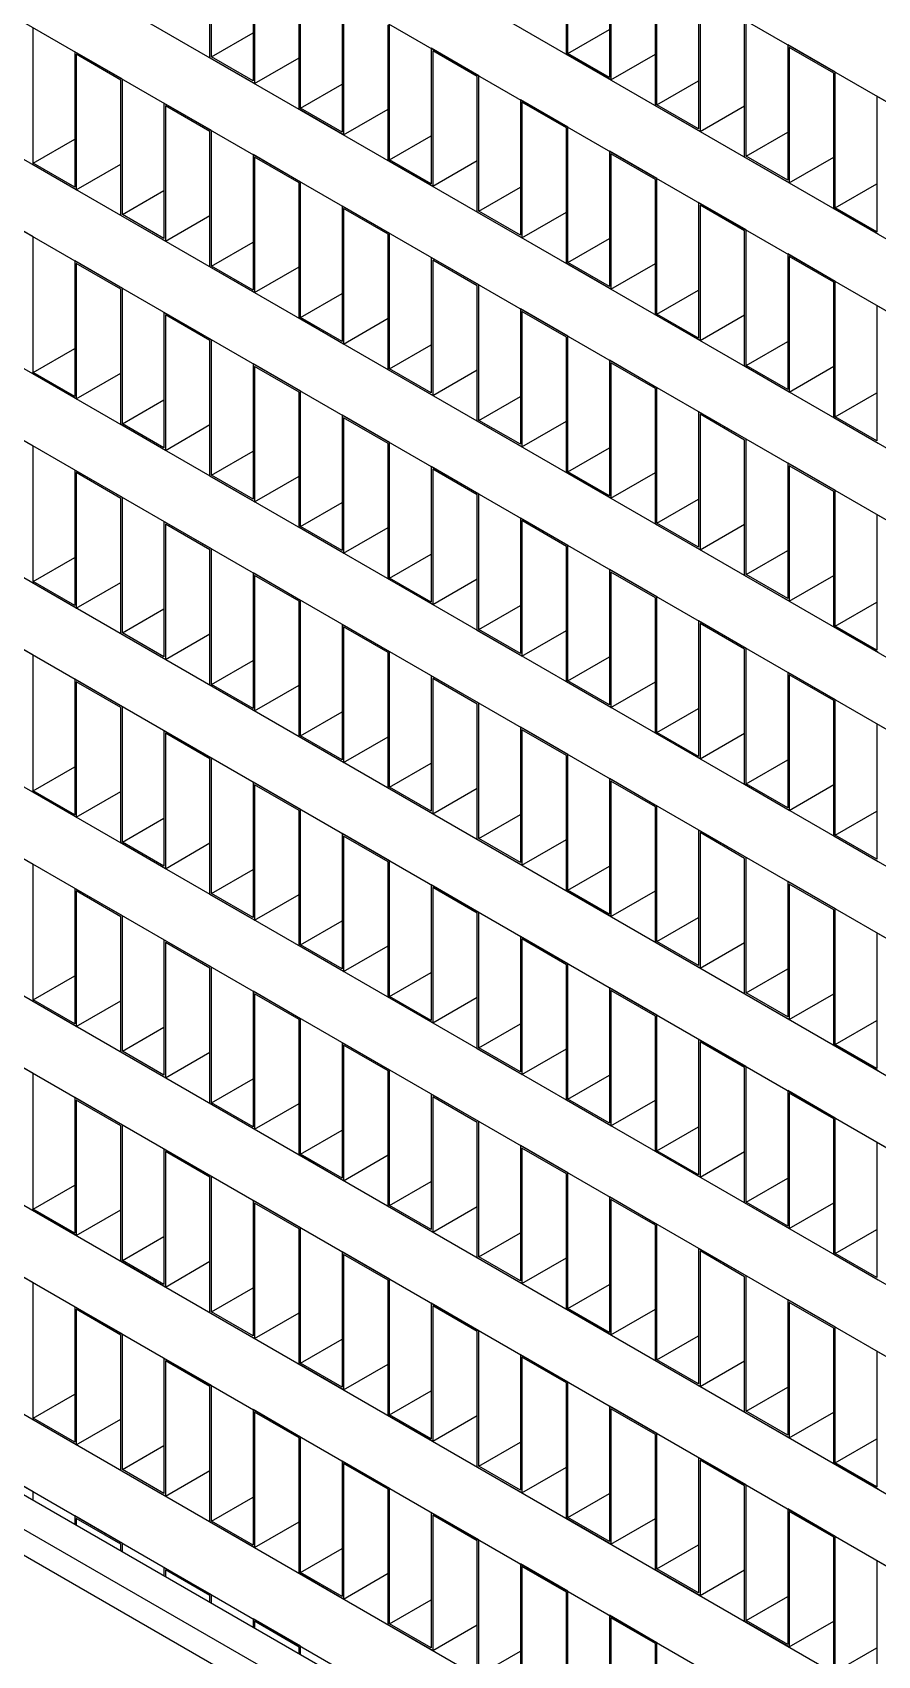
# Model space of a CAD drawing. Header units: millimetres. Extents: x -8604 to -3995, y 3123 to 6155.
# Drawn here: x -6868.3 to -6828.1, y 4936 to 5013.3 of the extents above; entities that cross this region are included whole.
import ezdxf

# ---------------------------------------------------------------- set-up
doc = ezdxf.new("R2010")
doc.units = ezdxf.units.MM

msp = doc.modelspace()

# ---------------------------------------------------------------- linework, layer by layer
at = {"color": 7, "linetype": 'Continuous', "lineweight": 25}
for p, q in [((-6930.856, 5069.586), (-6650.173, 4907.551)), ((-6930.856, 5063.053), (-6650.2, 4901.034)), ((-6930.856, 5059.624), (-6652.826, 4899.121)), ((-6930.856, 5053.092), (-6656.852, 4894.912)), ((-6930.856, 5049.662), (-6656.852, 4891.483)), ((-6930.856, 5043.13), (-6656.852, 4884.951)), ((-6930.856, 5039.7), (-6656.852, 4881.521)), ((-6930.856, 5033.168), (-6649.428, 4870.703)), ((-6930.856, 5029.738), (-6649.428, 4867.273)), ((-6930.856, 5023.206), (-6649.428, 4860.741)), ((-6930.856, 5019.777), (-6649.428, 4857.311)), ((-6859.863, 5012.108), (-6859.863, 5018.559)), ((-6859.792, 5012.149), (-6859.792, 5018.599)), ((-6842.892, 5012.273), (-6842.892, 5018.723)), ((-6842.821, 5012.314), (-6842.821, 5018.764)), ((-6857.812, 5017.456), (-6857.812, 5011.006)), ((-6857.741, 5017.334), (-6857.741, 5010.883)), ((-6840.841, 5017.621), (-6840.841, 5011.171)), ((-6840.771, 5017.499), (-6840.771, 5011.048)), ((-6855.549, 5009.699), (-6855.549, 5016.15)), ((-6838.649, 5009.824), (-6838.649, 5016.274)), ((-6838.579, 5009.864), (-6838.579, 5016.315)), ((-6855.62, 5009.659), (-6855.62, 5016.109)), ((-6853.569, 5015.007), (-6853.569, 5008.556)), ((-6853.499, 5014.885), (-6853.499, 5008.434)), ((-6836.599, 5015.172), (-6836.599, 5008.721)), ((-6836.528, 5015.05), (-6836.528, 5008.599)), ((-6834.407, 5007.374), (-6834.407, 5013.825)), ((-6834.336, 5007.415), (-6834.336, 5013.866)), ((-6930.856, 5013.244), (-6649.428, 4850.779)), ((-6868.277, 5007.085), (-6868.277, 5013.536)), ((-6859.792, 5012.149), (-6857.812, 5013.292)), ((-6851.377, 5007.209), (-6851.377, 5013.66)), ((-6851.307, 5007.25), (-6851.307, 5013.701)), ((-6842.821, 5012.314), (-6840.841, 5013.457)), ((-6866.297, 5012.393), (-6866.297, 5005.942)), ((-6864.034, 5011.087), (-6866.297, 5012.393)), ((-6864.105, 5011.046), (-6866.227, 5012.271)), ((-6866.227, 5012.271), (-6866.227, 5005.82)), ((-6849.327, 5012.558), (-6849.327, 5006.107)), ((-6847.064, 5011.252), (-6849.327, 5012.558)), ((-6847.135, 5011.211), (-6849.256, 5012.435)), ((-6849.256, 5012.435), (-6849.256, 5005.985)), ((-6840.771, 5011.048), (-6842.892, 5012.273)), ((-6840.841, 5011.171), (-6842.821, 5012.314)), ((-6840.771, 5011.048), (-6838.649, 5012.273)), ((-6832.356, 5012.723), (-6832.356, 5006.272)), ((-6830.093, 5011.417), (-6832.356, 5012.723)), ((-6830.164, 5011.376), (-6832.285, 5012.6)), ((-6832.285, 5012.6), (-6832.285, 5006.15)), ((-6857.741, 5010.883), (-6859.863, 5012.108)), ((-6857.812, 5011.006), (-6859.792, 5012.149)), ((-6857.741, 5010.883), (-6855.62, 5012.108)), ((-6864.105, 5004.595), (-6864.105, 5011.046)), ((-6864.034, 5004.636), (-6864.034, 5011.087)), ((-6855.549, 5009.699), (-6853.569, 5010.842)), ((-6847.135, 5004.76), (-6847.135, 5011.211)), ((-6847.064, 5004.801), (-6847.064, 5011.252)), ((-6838.579, 5009.864), (-6836.599, 5011.007)), ((-6830.164, 5004.925), (-6830.164, 5011.376)), ((-6830.093, 5004.966), (-6830.093, 5011.417)), ((-6862.055, 5009.944), (-6862.055, 5003.493)), ((-6859.792, 5008.638), (-6862.055, 5009.944)), ((-6845.084, 5010.109), (-6845.084, 5003.658)), ((-6842.821, 5008.802), (-6845.084, 5010.109)), ((-6842.892, 5008.762), (-6845.013, 5009.986)), ((-6845.013, 5009.986), (-6845.013, 5003.536)), ((-6828.113, 5010.274), (-6828.113, 5003.823)), ((-6825.851, 5008.967), (-6828.113, 5010.274)), ((-6930.856, 5009.815), (-6649.428, 4847.35)), ((-6859.863, 5008.597), (-6861.984, 5009.821)), ((-6861.984, 5009.821), (-6861.984, 5003.371)), ((-6853.499, 5008.434), (-6855.62, 5009.659)), ((-6853.569, 5008.556), (-6855.549, 5009.699)), ((-6853.499, 5008.434), (-6851.377, 5009.659)), ((-6836.528, 5008.599), (-6838.649, 5009.824)), ((-6836.599, 5008.721), (-6838.579, 5009.864)), ((-6836.528, 5008.599), (-6834.407, 5009.824)), ((-6859.863, 5002.146), (-6859.863, 5008.597)), ((-6859.792, 5002.187), (-6859.792, 5008.638)), ((-6851.307, 5007.25), (-6849.327, 5008.393)), ((-6842.892, 5002.311), (-6842.892, 5008.762)), ((-6842.821, 5002.352), (-6842.821, 5008.802)), ((-6834.336, 5007.415), (-6832.356, 5008.558)), ((-6868.277, 5007.085), (-6866.297, 5008.228)), ((-6840.841, 5007.659), (-6840.841, 5001.209)), ((-6838.579, 5006.353), (-6840.841, 5007.659)), ((-6866.227, 5005.82), (-6868.348, 5007.044)), ((-6866.297, 5005.942), (-6868.277, 5007.085)), ((-6866.227, 5005.82), (-6864.105, 5007.044)), ((-6857.812, 5007.495), (-6857.812, 5001.044)), ((-6855.549, 5006.188), (-6857.812, 5007.495)), ((-6855.62, 5006.147), (-6857.741, 5007.372)), ((-6857.741, 5007.372), (-6857.741, 5000.921)), ((-6849.256, 5005.985), (-6851.377, 5007.209)), ((-6849.327, 5006.107), (-6851.307, 5007.25)), ((-6849.256, 5005.985), (-6847.135, 5007.209)), ((-6838.649, 5006.312), (-6840.771, 5007.537)), ((-6840.771, 5007.537), (-6840.771, 5001.086)), ((-6832.285, 5006.15), (-6834.407, 5007.374)), ((-6832.356, 5006.272), (-6834.336, 5007.415)), ((-6832.285, 5006.15), (-6830.164, 5007.374)), ((-6855.62, 4999.697), (-6855.62, 5006.147)), ((-6855.549, 4999.738), (-6855.549, 5006.188)), ((-6838.649, 4999.862), (-6838.649, 5006.312)), ((-6838.579, 4999.903), (-6838.579, 5006.353)), ((-6830.093, 5004.966), (-6828.113, 5006.109)), ((-6864.034, 5004.636), (-6862.055, 5005.779)), ((-6847.064, 5004.801), (-6845.084, 5005.944)), ((-6868.277, 5003.574), (-6870.54, 5004.88)), ((-6861.984, 5003.371), (-6864.105, 5004.595)), ((-6862.055, 5003.493), (-6864.034, 5004.636)), ((-6861.984, 5003.371), (-6859.863, 5004.595)), ((-6853.569, 5005.045), (-6853.569, 4998.595)), ((-6851.307, 5003.739), (-6853.569, 5005.045)), ((-6851.377, 5003.698), (-6853.499, 5004.923)), ((-6853.499, 5004.923), (-6853.499, 4998.472)), ((-6845.013, 5003.536), (-6847.135, 5004.76)), ((-6845.084, 5003.658), (-6847.064, 5004.801)), ((-6845.013, 5003.536), (-6842.892, 5004.76)), ((-6836.599, 5005.21), (-6836.599, 4998.76)), ((-6834.336, 5003.904), (-6836.599, 5005.21)), ((-6834.407, 5003.863), (-6836.528, 5005.088)), ((-6836.528, 5005.088), (-6836.528, 4998.637)), ((-6828.043, 5003.7), (-6830.164, 5004.925)), ((-6828.113, 5003.823), (-6830.093, 5004.966)), ((-6834.407, 4997.412), (-6834.407, 5003.863)), ((-6834.336, 4997.453), (-6834.336, 5003.904)), ((-6930.856, 5003.283), (-6649.428, 4840.817)), ((-6868.277, 4997.124), (-6868.277, 5003.574)), ((-6859.792, 5002.187), (-6857.812, 5003.33)), ((-6851.377, 4997.248), (-6851.377, 5003.698)), ((-6851.307, 4997.288), (-6851.307, 5003.739)), ((-6842.821, 5002.352), (-6840.841, 5003.495)), ((-6866.297, 5002.431), (-6866.297, 4995.981)), ((-6864.034, 5001.125), (-6866.297, 5002.431)), ((-6864.105, 5001.084), (-6866.227, 5002.309)), ((-6866.227, 5002.309), (-6866.227, 4995.858)), ((-6849.327, 5002.596), (-6849.327, 4996.145)), ((-6847.064, 5001.29), (-6849.327, 5002.596)), ((-6847.135, 5001.249), (-6849.256, 5002.474)), ((-6849.256, 5002.474), (-6849.256, 4996.023)), ((-6840.771, 5001.086), (-6842.892, 5002.311)), ((-6840.841, 5001.209), (-6842.821, 5002.352)), ((-6840.771, 5001.086), (-6838.649, 5002.311)), ((-6832.356, 5002.761), (-6832.356, 4996.31)), ((-6830.093, 5001.455), (-6832.356, 5002.761)), ((-6830.164, 5001.414), (-6832.285, 5002.639)), ((-6832.285, 5002.639), (-6832.285, 4996.188)), ((-6857.741, 5000.921), (-6859.863, 5002.146)), ((-6857.812, 5001.044), (-6859.792, 5002.187)), ((-6857.741, 5000.921), (-6855.62, 5002.146)), ((-6830.093, 4995.004), (-6830.093, 5001.455)), ((-6864.105, 4994.633), (-6864.105, 5001.084)), ((-6864.034, 4994.674), (-6864.034, 5001.125)), ((-6855.549, 4999.738), (-6853.569, 5000.881)), ((-6847.135, 4994.798), (-6847.135, 5001.249)), ((-6847.064, 4994.839), (-6847.064, 5001.29)), ((-6838.579, 4999.903), (-6836.599, 5001.046)), ((-6830.164, 4994.963), (-6830.164, 5001.414)), ((-6862.055, 4999.982), (-6862.055, 4993.531)), ((-6859.792, 4998.676), (-6862.055, 4999.982)), ((-6845.084, 5000.147), (-6845.084, 4993.696)), ((-6842.821, 4998.841), (-6845.084, 5000.147)), ((-6842.892, 4998.8), (-6845.013, 5000.024)), ((-6845.013, 5000.024), (-6845.013, 4993.574)), ((-6836.599, 4998.76), (-6838.579, 4999.903)), ((-6828.113, 5000.312), (-6828.113, 4993.861)), ((-6825.851, 4999.006), (-6828.113, 5000.312)), ((-6930.856, 4999.853), (-6649.428, 4837.388)), ((-6859.863, 4998.635), (-6861.984, 4999.86)), ((-6861.984, 4999.86), (-6861.984, 4993.409)), ((-6853.499, 4998.472), (-6855.62, 4999.697)), ((-6853.569, 4998.595), (-6855.549, 4999.738)), ((-6853.499, 4998.472), (-6851.377, 4999.697)), ((-6836.528, 4998.637), (-6838.649, 4999.862)), ((-6836.528, 4998.637), (-6834.407, 4999.862)), ((-6859.863, 4992.184), (-6859.863, 4998.635)), ((-6859.792, 4992.225), (-6859.792, 4998.676)), ((-6851.307, 4997.288), (-6849.327, 4998.431)), ((-6842.892, 4992.349), (-6842.892, 4998.8)), ((-6842.821, 4992.39), (-6842.821, 4998.841)), ((-6834.336, 4997.453), (-6832.356, 4998.596)), ((-6868.277, 4997.124), (-6866.297, 4998.266)), ((-6840.841, 4997.698), (-6840.841, 4991.247)), ((-6838.579, 4996.391), (-6840.841, 4997.698)), ((-6838.649, 4996.351), (-6840.771, 4997.575)), ((-6840.771, 4997.575), (-6840.771, 4991.125)), ((-6866.227, 4995.858), (-6868.348, 4997.083)), ((-6866.297, 4995.981), (-6868.277, 4997.124)), ((-6866.227, 4995.858), (-6864.105, 4997.083)), ((-6857.812, 4997.533), (-6857.812, 4991.082)), ((-6855.549, 4996.227), (-6857.812, 4997.533)), ((-6855.62, 4996.186), (-6857.741, 4997.41)), ((-6857.741, 4997.41), (-6857.741, 4990.96)), ((-6849.256, 4996.023), (-6851.377, 4997.248)), ((-6849.327, 4996.145), (-6851.307, 4997.288)), ((-6849.256, 4996.023), (-6847.135, 4997.248)), ((-6832.285, 4996.188), (-6834.407, 4997.412)), ((-6832.356, 4996.31), (-6834.336, 4997.453)), ((-6832.285, 4996.188), (-6830.164, 4997.412)), ((-6855.62, 4989.735), (-6855.62, 4996.186)), ((-6855.549, 4989.776), (-6855.549, 4996.227)), ((-6838.649, 4989.9), (-6838.649, 4996.351)), ((-6838.579, 4989.941), (-6838.579, 4996.391)), ((-6830.093, 4995.004), (-6828.113, 4996.147)), ((-6864.034, 4994.674), (-6862.055, 4995.817)), ((-6847.064, 4994.839), (-6845.084, 4995.982)), ((-6836.599, 4995.248), (-6836.599, 4988.798)), ((-6834.336, 4993.942), (-6836.599, 4995.248)), ((-6868.277, 4993.612), (-6870.54, 4994.919)), ((-6861.984, 4993.409), (-6864.105, 4994.633)), ((-6862.055, 4993.531), (-6864.034, 4994.674)), ((-6861.984, 4993.409), (-6859.863, 4994.633)), ((-6853.569, 4995.084), (-6853.569, 4988.633)), ((-6851.307, 4993.777), (-6853.569, 4995.084)), ((-6851.377, 4993.736), (-6853.499, 4994.961)), ((-6853.499, 4994.961), (-6853.499, 4988.51)), ((-6845.013, 4993.574), (-6847.135, 4994.798)), ((-6845.084, 4993.696), (-6847.064, 4994.839)), ((-6845.013, 4993.574), (-6842.892, 4994.798)), ((-6834.407, 4993.901), (-6836.528, 4995.126)), ((-6836.528, 4995.126), (-6836.528, 4988.675)), ((-6828.043, 4993.739), (-6830.164, 4994.963)), ((-6828.113, 4993.861), (-6830.093, 4995.004)), ((-6851.377, 4987.286), (-6851.377, 4993.736)), ((-6851.307, 4987.327), (-6851.307, 4993.777)), ((-6834.407, 4987.451), (-6834.407, 4993.901)), ((-6834.336, 4987.492), (-6834.336, 4993.942)), ((-6930.856, 4993.321), (-6649.428, 4830.856)), ((-6868.277, 4987.162), (-6868.277, 4993.612)), ((-6859.792, 4992.225), (-6857.812, 4993.368)), ((-6842.821, 4992.39), (-6840.841, 4993.533)), ((-6866.297, 4992.469), (-6866.297, 4986.019)), ((-6864.034, 4991.163), (-6866.297, 4992.469)), ((-6864.105, 4991.122), (-6866.227, 4992.347)), ((-6866.227, 4992.347), (-6866.227, 4985.896)), ((-6857.741, 4990.96), (-6859.863, 4992.184)), ((-6857.812, 4991.082), (-6859.792, 4992.225)), ((-6857.741, 4990.96), (-6855.62, 4992.184)), ((-6849.327, 4992.634), (-6849.327, 4986.184)), ((-6847.064, 4991.328), (-6849.327, 4992.634)), ((-6847.135, 4991.287), (-6849.256, 4992.512)), ((-6849.256, 4992.512), (-6849.256, 4986.061)), ((-6840.771, 4991.125), (-6842.892, 4992.349)), ((-6840.841, 4991.247), (-6842.821, 4992.39)), ((-6840.771, 4991.125), (-6838.649, 4992.349)), ((-6832.356, 4992.799), (-6832.356, 4986.349)), ((-6830.093, 4991.493), (-6832.356, 4992.799)), ((-6830.164, 4991.452), (-6832.285, 4992.677)), ((-6832.285, 4992.677), (-6832.285, 4986.226)), ((-6830.164, 4985.001), (-6830.164, 4991.452)), ((-6830.093, 4985.042), (-6830.093, 4991.493)), ((-6864.105, 4984.672), (-6864.105, 4991.122)), ((-6864.034, 4984.713), (-6864.034, 4991.163)), ((-6855.549, 4989.776), (-6853.569, 4990.919)), ((-6847.135, 4984.837), (-6847.135, 4991.287)), ((-6847.064, 4984.877), (-6847.064, 4991.328)), ((-6838.579, 4989.941), (-6836.599, 4991.084)), ((-6930.856, 4989.891), (-6649.428, 4827.426)), ((-6862.055, 4990.02), (-6862.055, 4983.57)), ((-6859.792, 4988.714), (-6862.055, 4990.02)), ((-6859.863, 4988.673), (-6861.984, 4989.898)), ((-6861.984, 4989.898), (-6861.984, 4983.447)), ((-6845.084, 4990.185), (-6845.084, 4983.734)), ((-6842.821, 4988.879), (-6845.084, 4990.185)), ((-6842.892, 4988.838), (-6845.013, 4990.063)), ((-6845.013, 4990.063), (-6845.013, 4983.612)), ((-6836.528, 4988.675), (-6838.649, 4989.9)), ((-6836.599, 4988.798), (-6838.579, 4989.941)), ((-6836.528, 4988.675), (-6834.407, 4989.9)), ((-6828.113, 4990.35), (-6828.113, 4983.899)), ((-6825.851, 4989.044), (-6828.113, 4990.35)), ((-6853.499, 4988.51), (-6855.62, 4989.735)), ((-6853.569, 4988.633), (-6855.549, 4989.776)), ((-6853.499, 4988.51), (-6851.377, 4989.735)), ((-6868.277, 4987.162), (-6866.297, 4988.305)), ((-6859.863, 4982.222), (-6859.863, 4988.673)), ((-6859.792, 4982.263), (-6859.792, 4988.714)), ((-6851.307, 4987.327), (-6849.327, 4988.47)), ((-6842.892, 4982.387), (-6842.892, 4988.838)), ((-6842.821, 4982.428), (-6842.821, 4988.879)), ((-6834.336, 4987.492), (-6832.356, 4988.635)), ((-6857.812, 4987.571), (-6857.812, 4981.12)), ((-6855.549, 4986.265), (-6857.812, 4987.571)), ((-6840.841, 4987.736), (-6840.841, 4981.285)), ((-6838.579, 4986.43), (-6840.841, 4987.736)), ((-6838.649, 4986.389), (-6840.771, 4987.613)), ((-6840.771, 4987.613), (-6840.771, 4981.163)), ((-6866.227, 4985.896), (-6868.348, 4987.121)), ((-6866.297, 4986.019), (-6868.277, 4987.162)), ((-6866.227, 4985.896), (-6864.105, 4987.121)), ((-6855.62, 4986.224), (-6857.741, 4987.449)), ((-6857.741, 4987.449), (-6857.741, 4980.998)), ((-6849.256, 4986.061), (-6851.377, 4987.286)), ((-6849.327, 4986.184), (-6851.307, 4987.327)), ((-6849.256, 4986.061), (-6847.135, 4987.286)), ((-6832.285, 4986.226), (-6834.407, 4987.451)), ((-6832.356, 4986.349), (-6834.336, 4987.492)), ((-6832.285, 4986.226), (-6830.164, 4987.451)), ((-6855.62, 4979.773), (-6855.62, 4986.224)), ((-6855.549, 4979.814), (-6855.549, 4986.265)), ((-6847.064, 4984.877), (-6845.084, 4986.02)), ((-6838.649, 4979.938), (-6838.649, 4986.389)), ((-6838.579, 4979.979), (-6838.579, 4986.43)), ((-6830.093, 4985.042), (-6828.113, 4986.185)), ((-6864.034, 4984.713), (-6862.055, 4985.855)), ((-6836.599, 4985.287), (-6836.599, 4978.836)), ((-6834.336, 4983.98), (-6836.599, 4985.287)), ((-6868.277, 4983.651), (-6870.54, 4984.957)), ((-6861.984, 4983.447), (-6864.105, 4984.672)), ((-6862.055, 4983.57), (-6864.034, 4984.713)), ((-6861.984, 4983.447), (-6859.863, 4984.672)), ((-6853.569, 4985.122), (-6853.569, 4978.671)), ((-6851.307, 4983.816), (-6853.569, 4985.122)), ((-6851.377, 4983.775), (-6853.499, 4984.999)), ((-6853.499, 4984.999), (-6853.499, 4978.549)), ((-6845.013, 4983.612), (-6847.135, 4984.837)), ((-6845.084, 4983.734), (-6847.064, 4984.877)), ((-6845.013, 4983.612), (-6842.892, 4984.837)), ((-6834.407, 4983.94), (-6836.528, 4985.164)), ((-6836.528, 4985.164), (-6836.528, 4978.714)), ((-6828.043, 4983.777), (-6830.164, 4985.001)), ((-6828.113, 4983.899), (-6830.093, 4985.042)), ((-6868.277, 4977.2), (-6868.277, 4983.651)), ((-6851.377, 4977.324), (-6851.377, 4983.775)), ((-6851.307, 4977.365), (-6851.307, 4983.816)), ((-6834.407, 4977.489), (-6834.407, 4983.94)), ((-6834.336, 4977.53), (-6834.336, 4983.98)), ((-6930.856, 4983.359), (-6649.428, 4820.894)), ((-6859.792, 4982.263), (-6857.812, 4983.406)), ((-6842.821, 4982.428), (-6840.841, 4983.571)), ((-6940.402, 4982.175), (-6649.428, 4814.199)), ((-6866.297, 4982.508), (-6866.297, 4976.057)), ((-6864.034, 4981.201), (-6866.297, 4982.508)), ((-6864.105, 4981.161), (-6866.227, 4982.385)), ((-6866.227, 4982.385), (-6866.227, 4975.934)), ((-6857.741, 4980.998), (-6859.863, 4982.222)), ((-6857.812, 4981.12), (-6859.792, 4982.263)), ((-6857.741, 4980.998), (-6855.62, 4982.222)), ((-6849.327, 4982.673), (-6849.327, 4976.222)), ((-6847.064, 4981.366), (-6849.327, 4982.673)), ((-6847.135, 4981.325), (-6849.256, 4982.55)), ((-6849.256, 4982.55), (-6849.256, 4976.099)), ((-6840.771, 4981.163), (-6842.892, 4982.387)), ((-6840.841, 4981.285), (-6842.821, 4982.428)), ((-6840.771, 4981.163), (-6838.649, 4982.387)), ((-6832.356, 4982.837), (-6832.356, 4976.387)), ((-6830.093, 4981.531), (-6832.356, 4982.837)), ((-6830.164, 4981.49), (-6832.285, 4982.715)), ((-6832.285, 4982.715), (-6832.285, 4976.264)), ((-6847.064, 4974.916), (-6847.064, 4981.366)), ((-6830.164, 4975.04), (-6830.164, 4981.49)), ((-6830.093, 4975.081), (-6830.093, 4981.531)), ((-6649.428, 4817.057), (-6933.684, 4981.155)), ((-6864.105, 4974.71), (-6864.105, 4981.161)), ((-6864.034, 4974.751), (-6864.034, 4981.201)), ((-6855.549, 4979.814), (-6853.569, 4980.957)), ((-6847.135, 4974.875), (-6847.135, 4981.325)), ((-6838.579, 4979.979), (-6836.599, 4981.122)), ((-6930.856, 4979.929), (-6649.428, 4817.464)), ((-6862.055, 4980.058), (-6862.055, 4973.608)), ((-6859.792, 4978.752), (-6862.055, 4980.058)), ((-6859.863, 4978.711), (-6861.984, 4979.936)), ((-6861.984, 4979.936), (-6861.984, 4973.485)), ((-6853.569, 4978.671), (-6855.549, 4979.814)), ((-6845.084, 4980.223), (-6845.084, 4973.773)), ((-6842.821, 4978.917), (-6845.084, 4980.223)), ((-6842.892, 4978.876), (-6845.013, 4980.101)), ((-6845.013, 4980.101), (-6845.013, 4973.65)), ((-6836.528, 4978.714), (-6838.649, 4979.938)), ((-6836.599, 4978.836), (-6838.579, 4979.979)), ((-6836.528, 4978.714), (-6834.407, 4979.938)), ((-6828.113, 4980.388), (-6828.113, 4973.938)), ((-6825.851, 4979.082), (-6828.113, 4980.388)), ((-6933.684, 4979.522), (-6649.428, 4815.424)), ((-6853.499, 4978.549), (-6855.62, 4979.773)), ((-6853.499, 4978.549), (-6851.377, 4979.773)), ((-6868.277, 4977.2), (-6866.297, 4978.343)), ((-6859.863, 4972.261), (-6859.863, 4978.711)), ((-6859.792, 4972.301), (-6859.792, 4978.752)), ((-6851.307, 4977.365), (-6849.327, 4978.508)), ((-6842.892, 4972.426), (-6842.892, 4978.876)), ((-6842.821, 4972.466), (-6842.821, 4978.917)), ((-6834.336, 4977.53), (-6832.356, 4978.673)), ((-6857.812, 4977.609), (-6857.812, 4971.159)), ((-6855.549, 4976.303), (-6857.812, 4977.609)), ((-6855.62, 4976.262), (-6857.741, 4977.487)), ((-6857.741, 4977.487), (-6857.741, 4971.036)), ((-6840.841, 4977.774), (-6840.841, 4971.323)), ((-6838.579, 4976.468), (-6840.841, 4977.774)), ((-6838.649, 4976.427), (-6840.771, 4977.652)), ((-6840.771, 4977.652), (-6840.771, 4971.201)), ((-6832.285, 4976.264), (-6834.407, 4977.489)), ((-6832.356, 4976.387), (-6834.336, 4977.53)), ((-6832.285, 4976.264), (-6830.164, 4977.489)), ((-6866.227, 4975.934), (-6868.348, 4977.159)), ((-6866.297, 4976.057), (-6868.277, 4977.2)), ((-6866.227, 4975.934), (-6864.105, 4977.159)), ((-6849.256, 4976.099), (-6851.377, 4977.324)), ((-6849.327, 4976.222), (-6851.307, 4977.365)), ((-6849.256, 4976.099), (-6847.135, 4977.324)), ((-6855.62, 4969.811), (-6855.62, 4976.262)), ((-6855.549, 4969.852), (-6855.549, 4976.303)), ((-6847.064, 4974.916), (-6845.084, 4976.059)), ((-6838.649, 4969.976), (-6838.649, 4976.427)), ((-6838.579, 4970.017), (-6838.579, 4976.468)), ((-6830.093, 4975.081), (-6828.113, 4976.223)), ((-6864.034, 4974.751), (-6862.055, 4975.894)), ((-6853.569, 4975.16), (-6853.569, 4968.709)), ((-6851.307, 4973.854), (-6853.569, 4975.16)), ((-6836.599, 4975.325), (-6836.599, 4968.874)), ((-6834.336, 4974.019), (-6836.599, 4975.325)), ((-6834.407, 4973.978), (-6836.528, 4975.202)), ((-6836.528, 4975.202), (-6836.528, 4968.752)), ((-6868.277, 4973.689), (-6870.54, 4974.995)), ((-6861.984, 4973.485), (-6864.105, 4974.71)), ((-6862.055, 4973.608), (-6864.034, 4974.751)), ((-6861.984, 4973.485), (-6859.863, 4974.71)), ((-6851.377, 4973.813), (-6853.499, 4975.037)), ((-6853.499, 4975.037), (-6853.499, 4968.587)), ((-6845.013, 4973.65), (-6847.135, 4974.875)), ((-6845.084, 4973.773), (-6847.064, 4974.916)), ((-6845.013, 4973.65), (-6842.892, 4974.875)), ((-6828.043, 4973.815), (-6830.164, 4975.04)), ((-6828.113, 4973.938), (-6830.093, 4975.081)), ((-6868.277, 4967.238), (-6868.277, 4973.689)), ((-6851.377, 4967.362), (-6851.377, 4973.813)), ((-6851.307, 4967.403), (-6851.307, 4973.854)), ((-6842.821, 4972.466), (-6840.841, 4973.609)), ((-6834.407, 4967.527), (-6834.407, 4973.978)), ((-6834.336, 4967.568), (-6834.336, 4974.019)), ((-6859.792, 4972.301), (-6857.812, 4973.444)), ((-6832.356, 4972.876), (-6832.356, 4966.425)), ((-6830.093, 4971.569), (-6832.356, 4972.876)), ((-6866.297, 4972.546), (-6866.297, 4966.095)), ((-6864.034, 4971.24), (-6866.297, 4972.546)), ((-6864.105, 4971.199), (-6866.227, 4972.423)), ((-6866.227, 4972.423), (-6866.227, 4965.973)), ((-6857.741, 4971.036), (-6859.863, 4972.261)), ((-6857.812, 4971.159), (-6859.792, 4972.301)), ((-6857.741, 4971.036), (-6855.62, 4972.261)), ((-6849.327, 4972.711), (-6849.327, 4966.26)), ((-6847.064, 4971.404), (-6849.327, 4972.711)), ((-6847.135, 4971.364), (-6849.256, 4972.588)), ((-6849.256, 4972.588), (-6849.256, 4966.138)), ((-6840.771, 4971.201), (-6842.892, 4972.426)), ((-6840.841, 4971.323), (-6842.821, 4972.466)), ((-6840.771, 4971.201), (-6838.649, 4972.426)), ((-6830.164, 4971.529), (-6832.285, 4972.753)), ((-6832.285, 4972.753), (-6832.285, 4966.302)), ((-6847.135, 4964.913), (-6847.135, 4971.364)), ((-6847.064, 4964.954), (-6847.064, 4971.404)), ((-6830.164, 4965.078), (-6830.164, 4971.529)), ((-6830.093, 4965.119), (-6830.093, 4971.569)), ((-6864.105, 4964.748), (-6864.105, 4971.199)), ((-6864.034, 4964.789), (-6864.034, 4971.24)), ((-6855.549, 4969.852), (-6853.569, 4970.995)), ((-6838.579, 4970.017), (-6836.599, 4971.16)), ((-6862.055, 4970.097), (-6862.055, 4963.646)), ((-6859.792, 4968.79), (-6862.055, 4970.097)), ((-6859.863, 4968.75), (-6861.984, 4969.974)), ((-6861.984, 4969.974), (-6861.984, 4963.523)), ((-6853.499, 4968.587), (-6855.62, 4969.811)), ((-6853.569, 4968.709), (-6855.549, 4969.852)), ((-6853.499, 4968.587), (-6851.377, 4969.811)), ((-6845.084, 4970.262), (-6845.084, 4963.811)), ((-6842.821, 4968.955), (-6845.084, 4970.262)), ((-6842.892, 4968.914), (-6845.013, 4970.139)), ((-6845.013, 4970.139), (-6845.013, 4963.688)), ((-6836.528, 4968.752), (-6838.649, 4969.976)), ((-6836.599, 4968.874), (-6838.579, 4970.017)), ((-6836.528, 4968.752), (-6834.407, 4969.976)), ((-6828.113, 4970.426), (-6828.113, 4963.976)), ((-6825.851, 4969.12), (-6828.113, 4970.426)), ((-6868.277, 4967.238), (-6866.297, 4968.381)), ((-6859.863, 4962.299), (-6859.863, 4968.75)), ((-6859.792, 4962.34), (-6859.792, 4968.79)), ((-6851.307, 4967.403), (-6849.327, 4968.546)), ((-6842.892, 4962.464), (-6842.892, 4968.914)), ((-6842.821, 4962.505), (-6842.821, 4968.955)), ((-6834.336, 4967.568), (-6832.356, 4968.711)), ((-6857.812, 4967.647), (-6857.812, 4961.197)), ((-6855.549, 4966.341), (-6857.812, 4967.647)), ((-6855.62, 4966.3), (-6857.741, 4967.525)), ((-6857.741, 4967.525), (-6857.741, 4961.074)), ((-6840.841, 4967.812), (-6840.841, 4961.362)), ((-6838.579, 4966.506), (-6840.841, 4967.812)), ((-6838.649, 4966.465), (-6840.771, 4967.69)), ((-6840.771, 4967.69), (-6840.771, 4961.239)), ((-6832.285, 4966.302), (-6834.407, 4967.527)), ((-6832.356, 4966.425), (-6834.336, 4967.568)), ((-6832.285, 4966.302), (-6830.164, 4967.527)), ((-6866.227, 4965.973), (-6868.348, 4967.197)), ((-6866.297, 4966.095), (-6868.277, 4967.238)), ((-6866.227, 4965.973), (-6864.105, 4967.197)), ((-6849.256, 4966.138), (-6851.377, 4967.362)), ((-6849.327, 4966.26), (-6851.307, 4967.403)), ((-6849.256, 4966.138), (-6847.135, 4967.362)), ((-6864.034, 4964.789), (-6862.055, 4965.932)), ((-6855.62, 4959.85), (-6855.62, 4966.3)), ((-6855.549, 4959.89), (-6855.549, 4966.341)), ((-6847.064, 4964.954), (-6845.084, 4966.097)), ((-6838.649, 4960.015), (-6838.649, 4966.465)), ((-6838.579, 4960.055), (-6838.579, 4966.506)), ((-6830.093, 4965.119), (-6828.113, 4966.262)), ((-6853.569, 4965.198), (-6853.569, 4958.747)), ((-6851.307, 4963.892), (-6853.569, 4965.198)), ((-6836.599, 4965.363), (-6836.599, 4958.912)), ((-6834.336, 4964.057), (-6836.599, 4965.363)), ((-6834.407, 4964.016), (-6836.528, 4965.241)), ((-6836.528, 4965.241), (-6836.528, 4958.79)), ((-6828.113, 4963.976), (-6830.093, 4965.119)), ((-6868.277, 4963.727), (-6870.54, 4965.033)), ((-6861.984, 4963.523), (-6864.105, 4964.748)), ((-6862.055, 4963.646), (-6864.034, 4964.789)), ((-6861.984, 4963.523), (-6859.863, 4964.748)), ((-6851.377, 4963.851), (-6853.499, 4965.076)), ((-6853.499, 4965.076), (-6853.499, 4958.625)), ((-6845.013, 4963.688), (-6847.135, 4964.913)), ((-6845.084, 4963.811), (-6847.064, 4964.954)), ((-6845.013, 4963.688), (-6842.892, 4964.913)), ((-6828.043, 4963.853), (-6830.164, 4965.078)), ((-6868.277, 4957.276), (-6868.277, 4963.727)), ((-6851.377, 4957.4), (-6851.377, 4963.851)), ((-6851.307, 4957.441), (-6851.307, 4963.892)), ((-6842.821, 4962.505), (-6840.841, 4963.648)), ((-6834.407, 4957.565), (-6834.407, 4964.016)), ((-6834.336, 4957.606), (-6834.336, 4964.057)), ((-6859.792, 4962.34), (-6857.812, 4963.483)), ((-6832.356, 4962.914), (-6832.356, 4956.463)), ((-6830.093, 4961.608), (-6832.356, 4962.914)), ((-6830.164, 4961.567), (-6832.285, 4962.791)), ((-6832.285, 4962.791), (-6832.285, 4956.341)), ((-6866.297, 4962.584), (-6866.297, 4956.133)), ((-6864.034, 4961.278), (-6866.297, 4962.584)), ((-6864.105, 4961.237), (-6866.227, 4962.462)), ((-6866.227, 4962.462), (-6866.227, 4956.011)), ((-6857.741, 4961.074), (-6859.863, 4962.299)), ((-6857.812, 4961.197), (-6859.792, 4962.34)), ((-6857.741, 4961.074), (-6855.62, 4962.299)), ((-6849.327, 4962.749), (-6849.327, 4956.298)), ((-6847.064, 4961.443), (-6849.327, 4962.749)), ((-6847.135, 4961.402), (-6849.256, 4962.626)), ((-6849.256, 4962.626), (-6849.256, 4956.176)), ((-6840.771, 4961.239), (-6842.892, 4962.464)), ((-6840.841, 4961.362), (-6842.821, 4962.505)), ((-6840.771, 4961.239), (-6838.649, 4962.464)), ((-6864.105, 4954.786), (-6864.105, 4961.237)), ((-6864.034, 4954.827), (-6864.034, 4961.278)), ((-6847.135, 4954.951), (-6847.135, 4961.402)), ((-6847.064, 4954.992), (-6847.064, 4961.443)), ((-6830.164, 4955.116), (-6830.164, 4961.567)), ((-6830.093, 4955.157), (-6830.093, 4961.608)), ((-6855.549, 4959.89), (-6853.569, 4961.033)), ((-6838.579, 4960.055), (-6836.599, 4961.198)), ((-6828.113, 4960.465), (-6828.113, 4954.014)), ((-6825.851, 4959.158), (-6828.113, 4960.465)), ((-6862.055, 4960.135), (-6862.055, 4953.684)), ((-6859.792, 4958.829), (-6862.055, 4960.135)), ((-6859.863, 4958.788), (-6861.984, 4960.012)), ((-6861.984, 4960.012), (-6861.984, 4953.562)), ((-6853.499, 4958.625), (-6855.62, 4959.85)), ((-6853.569, 4958.747), (-6855.549, 4959.89)), ((-6853.499, 4958.625), (-6851.377, 4959.85)), ((-6845.084, 4960.3), (-6845.084, 4953.849)), ((-6842.821, 4958.993), (-6845.084, 4960.3)), ((-6842.892, 4958.953), (-6845.013, 4960.177)), ((-6845.013, 4960.177), (-6845.013, 4953.727)), ((-6836.528, 4958.79), (-6838.649, 4960.015)), ((-6836.599, 4958.912), (-6838.579, 4960.055)), ((-6836.528, 4958.79), (-6834.407, 4960.015)), ((-6842.892, 4952.502), (-6842.892, 4958.953)), ((-6842.821, 4952.543), (-6842.821, 4958.993)), ((-6868.277, 4957.276), (-6866.297, 4958.419)), ((-6859.863, 4952.337), (-6859.863, 4958.788)), ((-6859.792, 4952.378), (-6859.792, 4958.829)), ((-6851.307, 4957.441), (-6849.327, 4958.584)), ((-6834.336, 4957.606), (-6832.356, 4958.749)), ((-6857.812, 4957.686), (-6857.812, 4951.235)), ((-6855.549, 4956.379), (-6857.812, 4957.686)), ((-6855.62, 4956.338), (-6857.741, 4957.563)), ((-6857.741, 4957.563), (-6857.741, 4951.112)), ((-6849.256, 4956.176), (-6851.377, 4957.4)), ((-6849.327, 4956.298), (-6851.307, 4957.441)), ((-6849.256, 4956.176), (-6847.135, 4957.4)), ((-6840.841, 4957.85), (-6840.841, 4951.4)), ((-6838.579, 4956.544), (-6840.841, 4957.85)), ((-6838.649, 4956.503), (-6840.771, 4957.728)), ((-6840.771, 4957.728), (-6840.771, 4951.277)), ((-6832.285, 4956.341), (-6834.407, 4957.565)), ((-6832.356, 4956.463), (-6834.336, 4957.606)), ((-6832.285, 4956.341), (-6830.164, 4957.565)), ((-6866.227, 4956.011), (-6868.348, 4957.236)), ((-6866.297, 4956.133), (-6868.277, 4957.276)), ((-6866.227, 4956.011), (-6864.105, 4957.236)), ((-6864.034, 4954.827), (-6862.055, 4955.97)), ((-6855.62, 4949.888), (-6855.62, 4956.338)), ((-6855.549, 4949.929), (-6855.549, 4956.379)), ((-6847.064, 4954.992), (-6845.084, 4956.135)), ((-6838.649, 4950.053), (-6838.649, 4956.503)), ((-6838.579, 4950.094), (-6838.579, 4956.544)), ((-6830.093, 4955.157), (-6828.113, 4956.3)), ((-6868.277, 4953.765), (-6870.54, 4955.071)), ((-6853.569, 4955.236), (-6853.569, 4948.786)), ((-6851.307, 4953.93), (-6853.569, 4955.236)), ((-6851.377, 4953.889), (-6853.499, 4955.114)), ((-6853.499, 4955.114), (-6853.499, 4948.663)), ((-6836.599, 4955.401), (-6836.599, 4948.951)), ((-6834.336, 4954.095), (-6836.599, 4955.401)), ((-6834.407, 4954.054), (-6836.528, 4955.279)), ((-6836.528, 4955.279), (-6836.528, 4948.828)), ((-6828.043, 4953.891), (-6830.164, 4955.116)), ((-6828.113, 4954.014), (-6830.093, 4955.157)), ((-6861.984, 4953.562), (-6864.105, 4954.786)), ((-6862.055, 4953.684), (-6864.034, 4954.827)), ((-6861.984, 4953.562), (-6859.863, 4954.786)), ((-6845.013, 4953.727), (-6847.135, 4954.951)), ((-6845.084, 4953.849), (-6847.064, 4954.992)), ((-6845.013, 4953.727), (-6842.892, 4954.951)), ((-6868.277, 4947.315), (-6868.277, 4953.765)), ((-6859.792, 4952.378), (-6857.812, 4953.521)), ((-6851.377, 4947.439), (-6851.377, 4953.889)), ((-6851.307, 4947.479), (-6851.307, 4953.93)), ((-6842.821, 4952.543), (-6840.841, 4953.686)), ((-6834.407, 4947.604), (-6834.407, 4954.054)), ((-6834.336, 4947.644), (-6834.336, 4954.095)), ((-6849.327, 4952.787), (-6849.327, 4946.336)), ((-6847.064, 4951.481), (-6849.327, 4952.787)), ((-6832.356, 4952.952), (-6832.356, 4946.501)), ((-6830.093, 4951.646), (-6832.356, 4952.952)), ((-6830.164, 4951.605), (-6832.285, 4952.83)), ((-6832.285, 4952.83), (-6832.285, 4946.379)), ((-6866.297, 4952.622), (-6866.297, 4946.172)), ((-6864.034, 4951.316), (-6866.297, 4952.622)), ((-6864.105, 4951.275), (-6866.227, 4952.5)), ((-6866.227, 4952.5), (-6866.227, 4946.049)), ((-6857.741, 4951.112), (-6859.863, 4952.337)), ((-6857.812, 4951.235), (-6859.792, 4952.378)), ((-6857.741, 4951.112), (-6855.62, 4952.337)), ((-6847.135, 4951.44), (-6849.256, 4952.665)), ((-6849.256, 4952.665), (-6849.256, 4946.214)), ((-6840.771, 4951.277), (-6842.892, 4952.502)), ((-6840.841, 4951.4), (-6842.821, 4952.543)), ((-6840.771, 4951.277), (-6838.649, 4952.502)), ((-6864.105, 4944.824), (-6864.105, 4951.275)), ((-6864.034, 4944.865), (-6864.034, 4951.316)), ((-6847.135, 4944.989), (-6847.135, 4951.44)), ((-6847.064, 4945.03), (-6847.064, 4951.481)), ((-6838.579, 4950.094), (-6836.599, 4951.237)), ((-6830.164, 4945.154), (-6830.164, 4951.605)), ((-6830.093, 4945.195), (-6830.093, 4951.646)), ((-6855.549, 4949.929), (-6853.569, 4951.072)), ((-6828.113, 4950.503), (-6828.113, 4944.052)), ((-6825.851, 4949.197), (-6828.113, 4950.503)), ((-6862.055, 4950.173), (-6862.055, 4943.722)), ((-6859.792, 4948.867), (-6862.055, 4950.173)), ((-6859.863, 4948.826), (-6861.984, 4950.051)), ((-6861.984, 4950.051), (-6861.984, 4943.6)), ((-6853.499, 4948.663), (-6855.62, 4949.888)), ((-6853.569, 4948.786), (-6855.549, 4949.929)), ((-6853.499, 4948.663), (-6851.377, 4949.888)), ((-6845.084, 4950.338), (-6845.084, 4943.887)), ((-6842.821, 4949.032), (-6845.084, 4950.338)), ((-6842.892, 4948.991), (-6845.013, 4950.215)), ((-6845.013, 4950.215), (-6845.013, 4943.765)), ((-6836.528, 4948.828), (-6838.649, 4950.053)), ((-6836.599, 4948.951), (-6838.579, 4950.094)), ((-6836.528, 4948.828), (-6834.407, 4950.053)), ((-6859.792, 4942.416), (-6859.792, 4948.867)), ((-6842.892, 4942.54), (-6842.892, 4948.991)), ((-6842.821, 4942.581), (-6842.821, 4949.032)), ((-6868.277, 4947.315), (-6866.297, 4948.458)), ((-6859.863, 4942.375), (-6859.863, 4948.826)), ((-6851.307, 4947.479), (-6849.327, 4948.622)), ((-6834.336, 4947.644), (-6832.356, 4948.787)), ((-6866.297, 4946.172), (-6868.277, 4947.315)), ((-6857.812, 4947.724), (-6857.812, 4941.273)), ((-6855.549, 4946.418), (-6857.812, 4947.724)), ((-6855.62, 4946.377), (-6857.741, 4947.601)), ((-6857.741, 4947.601), (-6857.741, 4941.151)), ((-6849.256, 4946.214), (-6851.377, 4947.439)), ((-6849.327, 4946.336), (-6851.307, 4947.479)), ((-6849.256, 4946.214), (-6847.135, 4947.439)), ((-6840.841, 4947.889), (-6840.841, 4941.438)), ((-6838.579, 4946.582), (-6840.841, 4947.889)), ((-6838.649, 4946.542), (-6840.771, 4947.766)), ((-6840.771, 4947.766), (-6840.771, 4941.316)), ((-6832.285, 4946.379), (-6834.407, 4947.604)), ((-6832.356, 4946.501), (-6834.336, 4947.644)), ((-6832.285, 4946.379), (-6830.164, 4947.604)), ((-6866.227, 4946.049), (-6868.348, 4947.274)), ((-6866.227, 4946.049), (-6864.105, 4947.274)), ((-6838.649, 4940.091), (-6838.649, 4946.542)), ((-6838.579, 4940.132), (-6838.579, 4946.582)), ((-6864.034, 4944.865), (-6862.055, 4946.008)), ((-6855.62, 4939.926), (-6855.62, 4946.377)), ((-6855.549, 4939.967), (-6855.549, 4946.418)), ((-6847.064, 4945.03), (-6845.084, 4946.173)), ((-6830.093, 4945.195), (-6828.113, 4946.338)), ((-6868.277, 4943.803), (-6870.54, 4945.11)), ((-6853.569, 4945.275), (-6853.569, 4938.824)), ((-6851.307, 4943.968), (-6853.569, 4945.275)), ((-6851.377, 4943.927), (-6853.499, 4945.152)), ((-6853.499, 4945.152), (-6853.499, 4938.701)), ((-6845.084, 4943.887), (-6847.064, 4945.03)), ((-6836.599, 4945.439), (-6836.599, 4938.989)), ((-6834.336, 4944.133), (-6836.599, 4945.439)), ((-6834.407, 4944.092), (-6836.528, 4945.317)), ((-6836.528, 4945.317), (-6836.528, 4938.866)), ((-6828.043, 4943.93), (-6830.164, 4945.154)), ((-6828.113, 4944.052), (-6830.093, 4945.195)), ((-6861.984, 4943.6), (-6864.105, 4944.824)), ((-6862.055, 4943.722), (-6864.034, 4944.865)), ((-6861.984, 4943.6), (-6859.863, 4944.824)), ((-6845.013, 4943.765), (-6847.135, 4944.989)), ((-6845.013, 4943.765), (-6842.892, 4944.989)), ((-6868.277, 4943.396), (-6868.277, 4943.803)), ((-6859.792, 4942.416), (-6857.812, 4943.559)), ((-6851.377, 4937.477), (-6851.377, 4943.927)), ((-6851.307, 4937.518), (-6851.307, 4943.968)), ((-6842.821, 4942.581), (-6840.841, 4943.724)), ((-6834.407, 4937.642), (-6834.407, 4944.092)), ((-6834.336, 4937.683), (-6834.336, 4944.133)), ((-6849.327, 4942.825), (-6849.327, 4936.375)), ((-6847.064, 4941.519), (-6849.327, 4942.825)), ((-6847.135, 4941.478), (-6849.256, 4942.703)), ((-6849.256, 4942.703), (-6849.256, 4936.252)), ((-6832.356, 4942.99), (-6832.356, 4936.54)), ((-6830.093, 4941.684), (-6832.356, 4942.99)), ((-6830.164, 4941.643), (-6832.285, 4942.868)), ((-6832.285, 4942.868), (-6832.285, 4936.417)), ((-6866.297, 4942.66), (-6866.297, 4942.253)), ((-6864.034, 4941.354), (-6866.297, 4942.66)), ((-6864.105, 4941.313), (-6866.227, 4942.538)), ((-6866.227, 4942.538), (-6866.227, 4942.212)), ((-6857.741, 4941.151), (-6859.863, 4942.375)), ((-6857.812, 4941.273), (-6859.792, 4942.416)), ((-6857.741, 4941.151), (-6855.62, 4942.375)), ((-6840.771, 4941.316), (-6842.892, 4942.54)), ((-6840.841, 4941.438), (-6842.821, 4942.581)), ((-6840.771, 4941.316), (-6838.649, 4942.54)), ((-6864.105, 4940.987), (-6864.105, 4941.313)), ((-6864.034, 4940.947), (-6864.034, 4941.354)), ((-6847.135, 4935.028), (-6847.135, 4941.478)), ((-6847.064, 4935.068), (-6847.064, 4941.519)), ((-6838.579, 4940.132), (-6836.599, 4941.275)), ((-6830.164, 4935.192), (-6830.164, 4941.643)), ((-6830.093, 4935.233), (-6830.093, 4941.684)), ((-6855.549, 4939.967), (-6853.569, 4941.11)), ((-6845.084, 4940.376), (-6845.084, 4933.925)), ((-6842.821, 4939.07), (-6845.084, 4940.376)), ((-6828.113, 4940.541), (-6828.113, 4934.09)), ((-6825.851, 4939.235), (-6828.113, 4940.541)), ((-6862.055, 4940.211), (-6862.055, 4939.804)), ((-6859.792, 4938.905), (-6862.055, 4940.211)), ((-6859.863, 4938.864), (-6861.984, 4940.089)), ((-6861.984, 4940.089), (-6861.984, 4939.763)), ((-6853.499, 4938.701), (-6855.62, 4939.926)), ((-6853.569, 4938.824), (-6855.549, 4939.967)), ((-6853.499, 4938.701), (-6851.377, 4939.926)), ((-6842.892, 4939.029), (-6845.013, 4940.254)), ((-6845.013, 4940.254), (-6845.013, 4933.803)), ((-6836.528, 4938.866), (-6838.649, 4940.091)), ((-6836.599, 4938.989), (-6838.579, 4940.132)), ((-6836.528, 4938.866), (-6834.407, 4940.091)), ((-6859.863, 4938.538), (-6859.863, 4938.864)), ((-6859.792, 4938.497), (-6859.792, 4938.905)), ((-6842.892, 4932.578), (-6842.892, 4939.029)), ((-6842.821, 4932.619), (-6842.821, 4939.07)), ((-6834.336, 4937.683), (-6832.356, 4938.826)), ((-6851.307, 4937.518), (-6849.327, 4938.661)), ((-6857.812, 4937.762), (-6857.812, 4937.354)), ((-6855.549, 4936.456), (-6857.812, 4937.762)), ((-6855.62, 4936.415), (-6857.741, 4937.64)), ((-6857.741, 4937.64), (-6857.741, 4937.314)), ((-6849.256, 4936.252), (-6851.377, 4937.477)), ((-6849.327, 4936.375), (-6851.307, 4937.518)), ((-6849.256, 4936.252), (-6847.135, 4937.477)), ((-6840.841, 4937.927), (-6840.841, 4931.476)), ((-6838.579, 4936.621), (-6840.841, 4937.927)), ((-6838.649, 4936.58), (-6840.771, 4937.804)), ((-6840.771, 4937.804), (-6840.771, 4931.354)), ((-6832.285, 4936.417), (-6834.407, 4937.642)), ((-6832.356, 4936.54), (-6834.336, 4937.683)), ((-6832.285, 4936.417), (-6830.164, 4937.642)), ((-6838.649, 4930.129), (-6838.649, 4936.58)), ((-6838.579, 4930.17), (-6838.579, 4936.621)), ((-6855.62, 4936.089), (-6855.62, 4936.415)), ((-6855.549, 4936.048), (-6855.549, 4936.456)), ((-6847.064, 4935.068), (-6845.084, 4936.211)), ((-6830.093, 4935.233), (-6828.113, 4936.376))]:
    msp.add_line(p, q, dxfattribs=at)

doc.saveas('drawing.dxf')
